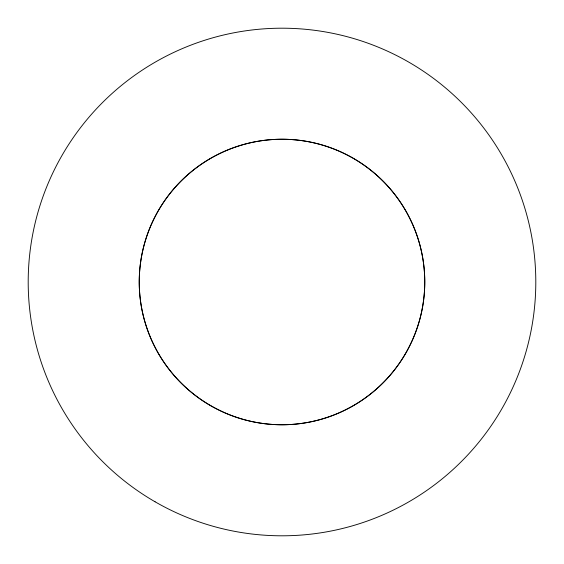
<?xml version="1.0" encoding="UTF-8"?>
<svg xmlns="http://www.w3.org/2000/svg" width="564" height="564" viewBox="0 0 564 564"><rect width="100%" height="100%" fill="white"/><g stroke="black" fill="none" stroke-linecap="round" stroke-linejoin="round"><path stroke-width="0.85" d="M210.619 405.636A142.762 142.762 0 0 0 424.762 282A142.762 142.762 0 0 0 210.619 158.364A142.762 142.762 0 0 0 210.619 405.636A142.762 142.762 0 0 0 424.762 282A142.762 142.762 0 0 0 210.619 158.364A142.762 142.762 0 0 0 210.619 405.636M155.1 501.798A253.8 253.8 0 0 0 535.8 282A253.8 253.8 0 0 0 155.1 62.202A253.8 253.8 0 0 0 155.1 501.798"/></g></svg>
